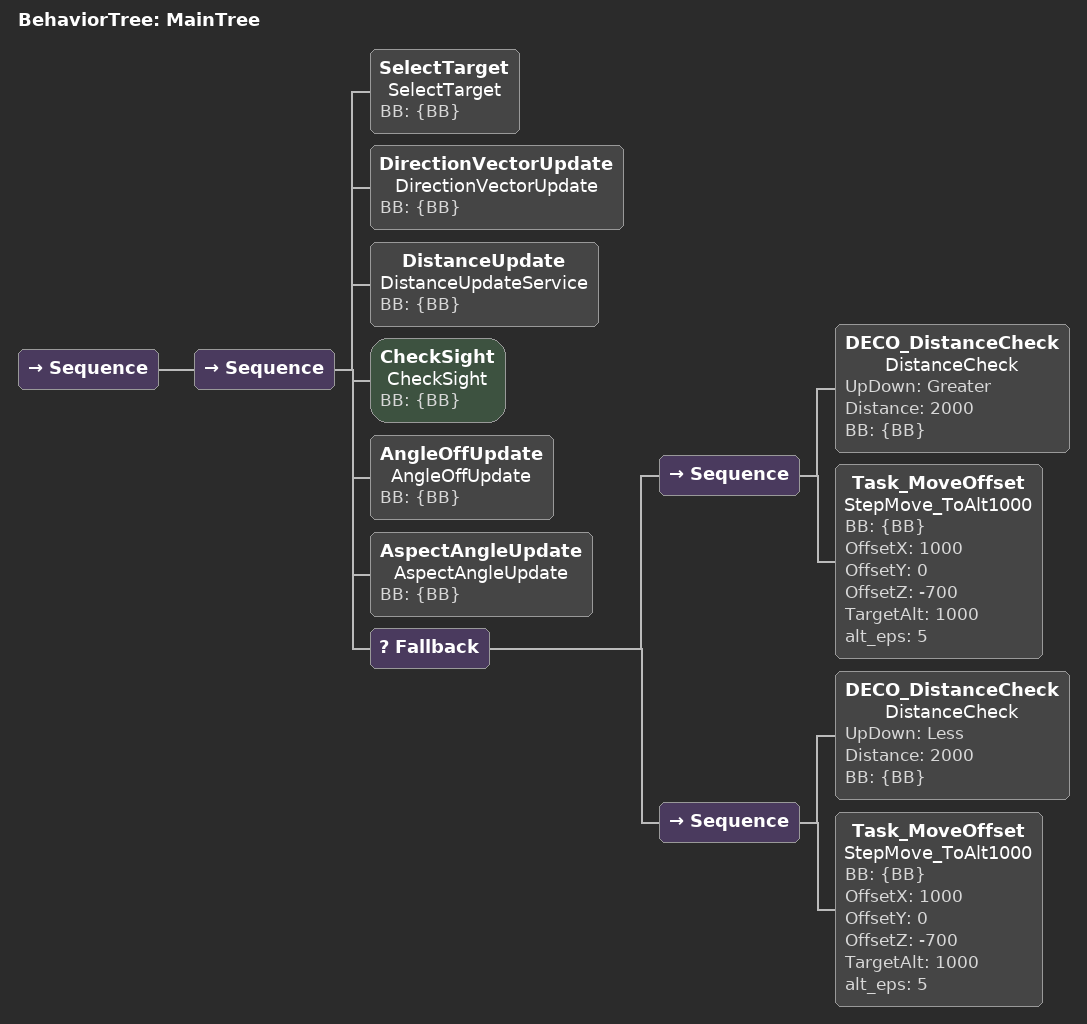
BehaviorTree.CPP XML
<root main_tree_to_execute = "MainTree">

  <BehaviorTree ID="MainTree">
    <Sequence>

        <!-- EF 부분 트리-->
        <Sequence>
          <SelectTarget name="SelectTarget" BB="{BB}"/>
          <DirectionVectorUpdate name="DirectionVectorUpdate" BB="{BB}"/>
          <DistanceUpdate name="DistanceUpdateService" BB="{BB}"/>
          <CheckSight name="CheckSight" BB="{BB}"/>
          <AngleOffUpdate name="AngleOffUpdate" BB="{BB}"/>
          <AspectAngleUpdate name="AspectAngleUpdate" BB="{BB}"/>

          <Fallback>

            <Sequence>
              <DECO_DistanceCheck name="DistanceCheck" UpDown="Greater"  Distance="2000" BB="{BB}"/>
              <Task_MoveOffset name="StepMove_ToAlt1000" BB="{BB}" OffsetX="1000" OffsetY="0" OffsetZ="-700" TargetAlt="1000" alt_eps="5"/>
            </Sequence>

            <Sequence>
              <DECO_DistanceCheck name="DistanceCheck" UpDown="Less"  Distance="2000" BB="{BB}"/>
              <Task_MoveOffset name="StepMove_ToAlt1000" BB="{BB}" OffsetX="1000" OffsetY="0" OffsetZ="-700" TargetAlt="1000" alt_eps="5"/>
            </Sequence>

          </Fallback>

        </Sequence>

    </Sequence>
  </BehaviorTree>

</root>
